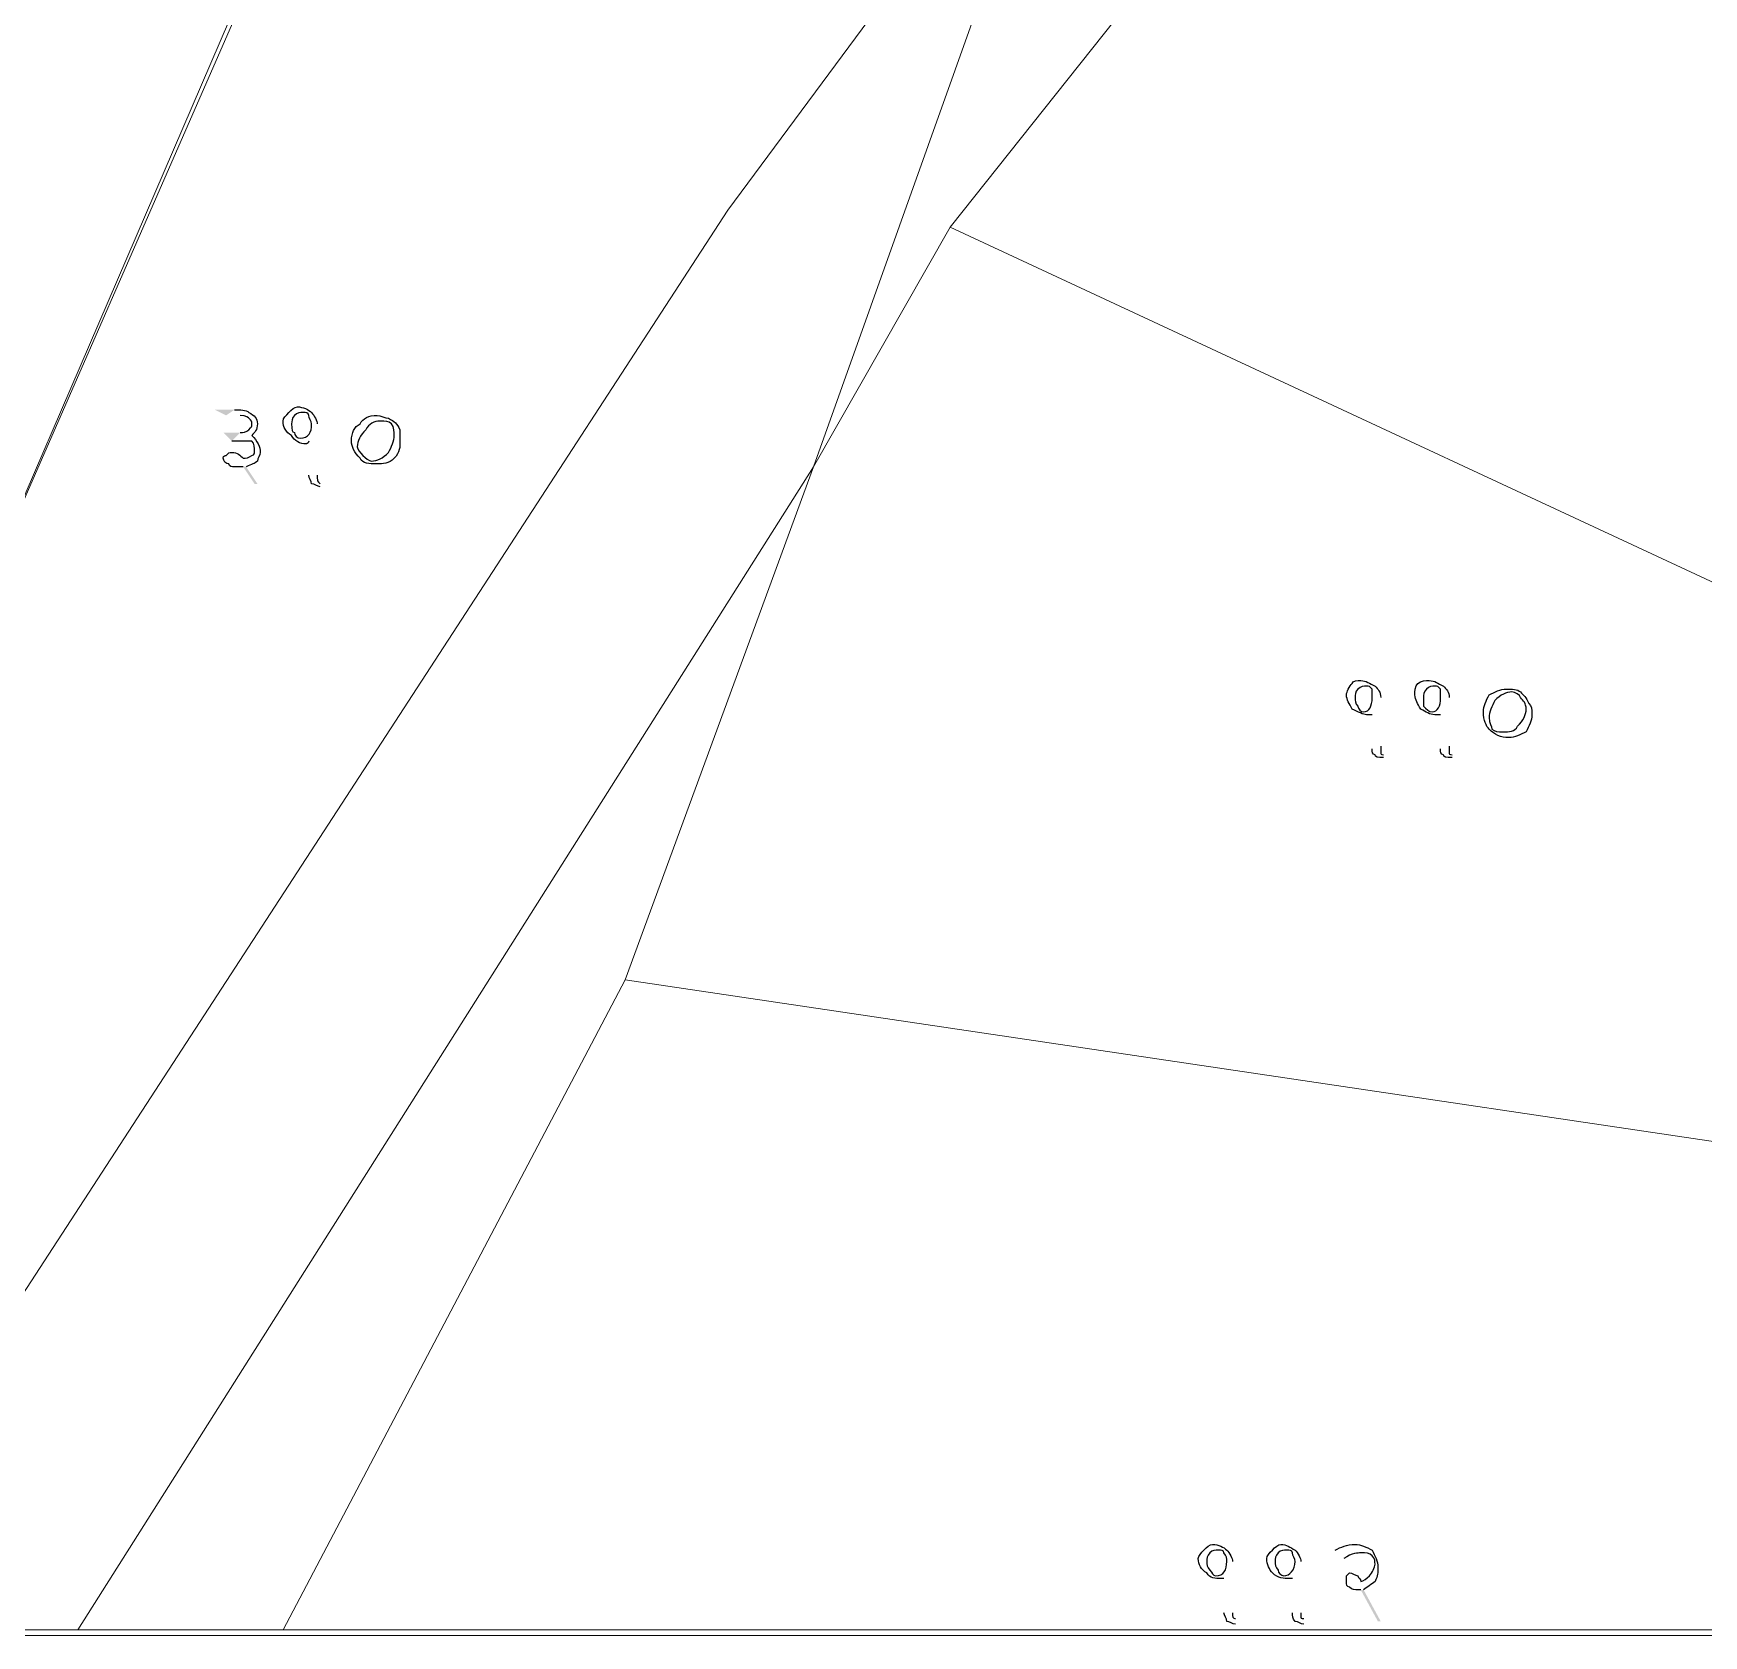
# Model space of a CAD drawing. Header units: inches. Extents: x -9985691 to 3643, y -3270716 to 4788.
# Drawn here: x -4983112.4 to -4982624.2, y -3261197.1 to -3260728.8 of the extents above; entities that cross this region are included whole.
import ezdxf

# ---------------------------------------------------------------- set-up
doc = ezdxf.new("R2010")
doc.units = ezdxf.units.IN
doc.header["$LTSCALE"] = 2
doc.header["$MEASUREMENT"] = 0
doc.layers.add('PDF_Geometry', color=7, linetype='CONTINUOUS')
doc.layers.add('PDF_Solid Fills', color=7, linetype='CONTINUOUS')

msp = doc.modelspace()

# ---------------------------------------------------------------- hatches: boundary and pattern name
at = {"layer": 'PDF_Solid Fills', "transparency": 33554559}
h = msp.add_hatch(color=256, dxfattribs=at)
h.paths.add_polyline_path([(-4983056.1, -3260840.48), (-4983059.43, -3260838.82), (-4983053.6, -3260838.82)], flags=0)
h.paths.add_polyline_path([(-4983050.26, -3260855.48), (-4983046.93, -3260860.48), (-4983047.76, -3260860.48), (-4983051.1, -3260855.48)], flags=0)
h.paths.add_polyline_path([(-4983054.43, -3260847.98), (-4983056.93, -3260845.48), (-4983051.93, -3260845.48)], flags=0)
h.paths.add_polyline_path([(-4983029.43, -3260842.98), (-4983029.43, -3260857.98)], flags=0)
h.paths.add_polyline_path([(-4983028.6, -3260860.48), (-4983028.6, -3260861.32)], flags=0)
h = msp.add_hatch(color=256, dxfattribs=at)
h.paths.add_polyline_path([(-4983056.1, -3260840.48), (-4983059.43, -3260838.82), (-4983053.6, -3260838.82)], flags=0)
h.paths.add_polyline_path([(-4983050.26, -3260855.48), (-4983046.93, -3260860.48), (-4983047.76, -3260860.48), (-4983051.1, -3260855.48)], flags=0)
h.paths.add_polyline_path([(-4983054.43, -3260847.98), (-4983056.93, -3260845.48), (-4983051.93, -3260845.48)], flags=0)
h.paths.add_polyline_path([(-4983029.43, -3260842.98), (-4983029.43, -3260857.98)], flags=0)
h.paths.add_polyline_path([(-4983028.6, -3260860.48), (-4983028.6, -3260861.32)], flags=0)
h = msp.add_hatch(color=256, dxfattribs=at)
h.paths.add_polyline_path([(-4982761.93, -3261175.48), (-4982761.93, -3261190.48)], flags=0)
h.paths.add_polyline_path([(-4982761.1, -3261192.15), (-4982761.1, -3261193.81)], flags=0)
h.paths.add_polyline_path([(-4982741.93, -3261175.48), (-4982741.93, -3261190.48)], flags=0)
h.paths.add_polyline_path([(-4982741.1, -3261192.15), (-4982741.1, -3261193.81)], flags=0)
h.paths.add_polyline_path([(-4982729.43, -3261174.65), (-4982731.93, -3261172.15)], flags=0)
h.paths.add_polyline_path([(-4982723.6, -3261183.81), (-4982718.6, -3261192.98), (-4982719.43, -3261192.98), (-4982724.43, -3261183.81)], flags=0)
h = msp.add_hatch(color=256, dxfattribs=at)
h.paths.add_polyline_path([(-4982761.93, -3261175.48), (-4982761.93, -3261190.48)], flags=0)
h.paths.add_polyline_path([(-4982761.1, -3261192.15), (-4982761.1, -3261193.81)], flags=0)
h.paths.add_polyline_path([(-4982741.93, -3261175.48), (-4982741.93, -3261190.48)], flags=0)
h.paths.add_polyline_path([(-4982741.1, -3261192.15), (-4982741.1, -3261193.81)], flags=0)
h.paths.add_polyline_path([(-4982729.43, -3261174.65), (-4982731.93, -3261172.15)], flags=0)
h.paths.add_polyline_path([(-4982723.6, -3261183.81), (-4982718.6, -3261192.98), (-4982719.43, -3261192.98), (-4982724.43, -3261183.81)], flags=0)

# ---------------------------------------------------------------- linework, layer by layer
at = {"layer": 'PDF_Geometry', "lineweight": 13}
msp.add_lwpolyline([(-4983670.26, -3257525.48), (-4979932.76, -3257525.48), (-4979932.76, -3261197.15), (-4983670.26, -3261197.15)], close=True, dxfattribs=at)
at = {"layer": 'PDF_Geometry', "lineweight": 9}
for points in [[(-4982779.43, -3260565.48), (-4982809.43, -3260645.48), (-4982909.43, -3260780.48), (-4983179.43, -3261195.48), (-4983284.43, -3261195.48), (-4983139.43, -3260920.48), (-4982894.43, -3260360.48), (-4982889.43, -3260355.48), (-4982829.43, -3260215.48), (-4982819.43, -3260210.48), (-4982629.43, -3260170.48), (-4982739.43, -3260455.48)], [(-4982779.43, -3260565.48), (-4982809.43, -3260645.48), (-4982909.43, -3260780.48), (-4983179.43, -3261195.48), (-4983284.43, -3261195.48), (-4983139.43, -3260920.48), (-4982894.43, -3260360.48), (-4982889.43, -3260355.48), (-4982829.43, -3260215.48), (-4982819.43, -3260210.48), (-4982629.43, -3260170.48), (-4982739.43, -3260455.48)], [(-4982779.43, -3260565.48), (-4982809.43, -3260645.48), (-4982909.43, -3260780.48), (-4983179.43, -3261195.48), (-4983284.43, -3261195.48), (-4983139.43, -3260920.48), (-4982894.43, -3260360.48), (-4982889.43, -3260355.48), (-4982829.43, -3260215.48), (-4982819.43, -3260210.48), (-4982629.43, -3260170.48), (-4982739.43, -3260455.48)], [(-4982779.43, -3260565.48), (-4982809.43, -3260645.48), (-4982909.43, -3260780.48), (-4983179.43, -3261195.48), (-4983284.43, -3261195.48), (-4983139.43, -3260920.48), (-4982894.43, -3260360.48), (-4982889.43, -3260355.48), (-4982829.43, -3260215.48), (-4982819.43, -3260210.48), (-4982629.43, -3260170.48), (-4982739.43, -3260455.48)], [(-4983014.43, -3260630.48), (-4983139.43, -3260920.48), (-4983554.43, -3260760.48), (-4983669.43, -3260720.48), (-4983669.43, -3260460.48), (-4983649.43, -3260440.48)], [(-4983014.43, -3260630.48), (-4983139.43, -3260920.48), (-4983554.43, -3260760.48), (-4983669.43, -3260720.48), (-4983669.43, -3260460.48), (-4983649.43, -3260440.48)], [(-4983014.43, -3260630.48), (-4983139.43, -3260920.48), (-4983554.43, -3260760.48), (-4983669.43, -3260720.48), (-4983669.43, -3260460.48), (-4983649.43, -3260440.48)], [(-4983014.43, -3260630.48), (-4983139.43, -3260920.48), (-4983554.43, -3260760.48), (-4983669.43, -3260720.48), (-4983669.43, -3260460.48), (-4983649.43, -3260440.48)], [(-4982689.43, -3260590.48), (-4982844.43, -3260785.48), (-4982884.43, -3260855.48), (-4982809.43, -3260645.48), (-4982759.43, -3260570.48)], [(-4982689.43, -3260590.48), (-4982844.43, -3260785.48), (-4982884.43, -3260855.48), (-4982809.43, -3260645.48), (-4982759.43, -3260570.48)], [(-4982689.43, -3260590.48), (-4982844.43, -3260785.48), (-4982884.43, -3260855.48), (-4982809.43, -3260645.48), (-4982759.43, -3260570.48)], [(-4982689.43, -3260590.48), (-4982844.43, -3260785.48), (-4982884.43, -3260855.48), (-4982809.43, -3260645.48), (-4982759.43, -3260570.48)], [(-4982339.43, -3260690.48), (-4982349.43, -3260745.48), (-4982354.43, -3260760.48), (-4982404.43, -3260955.48), (-4982419.43, -3260940.48), (-4982554.43, -3260920.48), (-4982844.43, -3260785.48), (-4982689.43, -3260590.48)], [(-4982339.43, -3260690.48), (-4982349.43, -3260745.48), (-4982354.43, -3260760.48), (-4982404.43, -3260955.48), (-4982419.43, -3260940.48), (-4982554.43, -3260920.48), (-4982844.43, -3260785.48), (-4982689.43, -3260590.48)], [(-4982339.43, -3260690.48), (-4982349.43, -3260745.48), (-4982354.43, -3260760.48), (-4982404.43, -3260955.48), (-4982419.43, -3260940.48), (-4982554.43, -3260920.48), (-4982844.43, -3260785.48), (-4982689.43, -3260590.48)], [(-4982339.43, -3260690.48), (-4982349.43, -3260745.48), (-4982354.43, -3260760.48), (-4982404.43, -3260955.48), (-4982419.43, -3260940.48), (-4982554.43, -3260920.48), (-4982844.43, -3260785.48), (-4982689.43, -3260590.48)], [(-4982884.43, -3260855.48), (-4983099.43, -3261195.48), (-4983179.43, -3261195.48), (-4982909.43, -3260780.48), (-4982809.43, -3260645.48)], [(-4982884.43, -3260855.48), (-4983099.43, -3261195.48), (-4983179.43, -3261195.48), (-4982909.43, -3260780.48), (-4982809.43, -3260645.48)], [(-4982884.43, -3260855.48), (-4983099.43, -3261195.48), (-4983179.43, -3261195.48), (-4982909.43, -3260780.48), (-4982809.43, -3260645.48)], [(-4982884.43, -3260855.48), (-4983099.43, -3261195.48), (-4983179.43, -3261195.48), (-4982909.43, -3260780.48), (-4982809.43, -3260645.48)], [(-4982404.43, -3260955.48), (-4982434.43, -3261080.48), (-4982939.43, -3261005.48), (-4982884.43, -3260855.48), (-4982844.43, -3260785.48), (-4982554.43, -3260920.48), (-4982419.43, -3260940.48)], [(-4982404.43, -3260955.48), (-4982434.43, -3261080.48), (-4982939.43, -3261005.48), (-4982884.43, -3260855.48), (-4982844.43, -3260785.48), (-4982554.43, -3260920.48), (-4982419.43, -3260940.48)], [(-4982404.43, -3260955.48), (-4982434.43, -3261080.48), (-4982939.43, -3261005.48), (-4982884.43, -3260855.48), (-4982844.43, -3260785.48), (-4982554.43, -3260920.48), (-4982419.43, -3260940.48)], [(-4982404.43, -3260955.48), (-4982434.43, -3261080.48), (-4982939.43, -3261005.48), (-4982884.43, -3260855.48), (-4982844.43, -3260785.48), (-4982554.43, -3260920.48), (-4982419.43, -3260940.48)], [(-4982939.43, -3261005.48), (-4983039.43, -3261195.48), (-4983099.43, -3261195.48), (-4982884.43, -3260855.48)], [(-4982939.43, -3261005.48), (-4983039.43, -3261195.48), (-4983099.43, -3261195.48), (-4982884.43, -3260855.48)], [(-4982939.43, -3261005.48), (-4983039.43, -3261195.48), (-4983099.43, -3261195.48), (-4982884.43, -3260855.48)], [(-4982939.43, -3261005.48), (-4983039.43, -3261195.48), (-4983099.43, -3261195.48), (-4982884.43, -3260855.48)], [(-4982434.43, -3261080.48), (-4982454.43, -3261195.48), (-4983039.43, -3261195.48), (-4982939.43, -3261005.48)], [(-4982434.43, -3261080.48), (-4982454.43, -3261195.48), (-4983039.43, -3261195.48), (-4982939.43, -3261005.48)], [(-4982434.43, -3261080.48), (-4982454.43, -3261195.48), (-4983039.43, -3261195.48), (-4982939.43, -3261005.48)], [(-4982434.43, -3261080.48), (-4982454.43, -3261195.48), (-4983039.43, -3261195.48), (-4982939.43, -3261005.48)]]:
    msp.add_lwpolyline(points, close=True, dxfattribs=at)
at = {"layer": 'PDF_Geometry', "lineweight": 25}
for points in [[(-4983053.6, -3260838.82), (-4983051.93, -3260838.82), (-4983050.26, -3260838.82), (-4983049.43, -3260839.65)], [(-4983053.6, -3260838.82), (-4983051.93, -3260838.82), (-4983050.26, -3260838.82), (-4983049.43, -3260839.65)], [(-4983049.43, -3260841.32), (-4983049.43, -3260841.32), (-4983050.26, -3260840.48), (-4983051.93, -3260840.48)], [(-4983049.43, -3260841.32), (-4983049.43, -3260841.32), (-4983050.26, -3260840.48), (-4983051.93, -3260840.48)], [(-4983049.43, -3260839.65), (-4983047.76, -3260840.48), (-4983046.93, -3260841.32), (-4983046.93, -3260842.98)], [(-4983049.43, -3260839.65), (-4983047.76, -3260840.48), (-4983046.93, -3260841.32), (-4983046.93, -3260842.98)], [(-4983048.6, -3260842.98), (-4983048.6, -3260842.15), (-4983048.6, -3260842.15), (-4983049.43, -3260841.32)], [(-4983048.6, -3260842.98), (-4983048.6, -3260842.15), (-4983048.6, -3260842.15), (-4983049.43, -3260841.32)], [(-4983039.43, -3260842.15), (-4983039.43, -3260841.32), (-4983038.6, -3260840.48), (-4983037.76, -3260839.65)], [(-4983039.43, -3260842.15), (-4983039.43, -3260841.32), (-4983038.6, -3260840.48), (-4983037.76, -3260839.65)], [(-4983036.93, -3260846.32), (-4983038.6, -3260845.48), (-4983039.43, -3260843.82), (-4983039.43, -3260842.15)], [(-4983036.93, -3260846.32), (-4983038.6, -3260845.48), (-4983039.43, -3260843.82), (-4983039.43, -3260842.15)], [(-4983037.76, -3260839.65), (-4983036.93, -3260838.82), (-4983036.1, -3260837.98), (-4983035.26, -3260837.98)], [(-4983037.76, -3260839.65), (-4983036.93, -3260838.82), (-4983036.1, -3260837.98), (-4983035.26, -3260837.98)], [(-4983036.1, -3260840.48), (-4983036.93, -3260841.32), (-4983036.93, -3260842.15), (-4983036.93, -3260842.98)], [(-4983036.1, -3260840.48), (-4983036.93, -3260841.32), (-4983036.93, -3260842.15), (-4983036.93, -3260842.98)], [(-4983033.6, -3260839.65), (-4983034.43, -3260839.65), (-4983035.26, -3260839.65), (-4983036.1, -3260840.48)], [(-4983033.6, -3260839.65), (-4983034.43, -3260839.65), (-4983035.26, -3260839.65), (-4983036.1, -3260840.48)], [(-4983035.26, -3260837.98), (-4983033.6, -3260837.98), (-4983031.93, -3260838.82), (-4983031.1, -3260839.65)], [(-4983035.26, -3260837.98), (-4983033.6, -3260837.98), (-4983031.93, -3260838.82), (-4983031.1, -3260839.65)], [(-4983031.93, -3260840.48), (-4983031.93, -3260839.65), (-4983032.76, -3260839.65), (-4983033.6, -3260839.65)], [(-4983031.93, -3260840.48), (-4983031.93, -3260839.65), (-4983032.76, -3260839.65), (-4983033.6, -3260839.65)], [(-4983031.1, -3260842.98), (-4983031.1, -3260842.15), (-4983031.93, -3260841.32), (-4983031.93, -3260840.48)], [(-4983031.1, -3260842.98), (-4983031.1, -3260842.15), (-4983031.93, -3260841.32), (-4983031.93, -3260840.48)], [(-4983031.1, -3260839.65), (-4983030.26, -3260840.48), (-4983029.43, -3260842.15), (-4983029.43, -3260842.98)], [(-4983031.1, -3260839.65), (-4983030.26, -3260840.48), (-4983029.43, -3260842.15), (-4983029.43, -3260842.98)], [(-4983016.93, -3260842.98), (-4983016.1, -3260841.32), (-4983014.43, -3260840.48), (-4983011.93, -3260840.48)], [(-4983016.93, -3260842.98), (-4983016.1, -3260841.32), (-4983014.43, -3260840.48), (-4983011.93, -3260840.48)], [(-4983011.1, -3260842.15), (-4983012.76, -3260842.15), (-4983014.43, -3260842.98), (-4983015.26, -3260844.65)], [(-4983011.1, -3260842.15), (-4983012.76, -3260842.15), (-4983014.43, -3260842.98), (-4983015.26, -3260844.65)], [(-4983011.93, -3260840.48), (-4983011.1, -3260840.48), (-4983009.43, -3260841.32), (-4983008.6, -3260841.32)], [(-4983011.93, -3260840.48), (-4983011.1, -3260840.48), (-4983009.43, -3260841.32), (-4983008.6, -3260841.32)], [(-4983007.76, -3260842.98), (-4983008.6, -3260842.15), (-4983009.43, -3260842.15), (-4983011.1, -3260842.15)], [(-4983007.76, -3260842.98), (-4983008.6, -3260842.15), (-4983009.43, -3260842.15), (-4983011.1, -3260842.15)], [(-4983008.6, -3260841.32), (-4983006.93, -3260842.15), (-4983006.1, -3260842.98), (-4983005.26, -3260844.65)], [(-4983008.6, -3260841.32), (-4983006.93, -3260842.15), (-4983006.1, -3260842.98), (-4983005.26, -3260844.65)], [(-4983051.93, -3260845.48), (-4983051.1, -3260845.48), (-4983050.26, -3260845.48), (-4983049.43, -3260844.65)], [(-4983051.93, -3260845.48), (-4983051.1, -3260845.48), (-4983050.26, -3260845.48), (-4983049.43, -3260844.65)], [(-4983049.43, -3260844.65), (-4983048.6, -3260843.82), (-4983048.6, -3260843.82), (-4983048.6, -3260842.98)], [(-4983049.43, -3260844.65), (-4983048.6, -3260843.82), (-4983048.6, -3260843.82), (-4983048.6, -3260842.98)], [(-4983046.93, -3260842.98), (-4983046.93, -3260844.65), (-4983047.76, -3260845.48), (-4983048.6, -3260846.32)], [(-4983046.93, -3260842.98), (-4983046.93, -3260844.65), (-4983047.76, -3260845.48), (-4983048.6, -3260846.32)], [(-4983048.6, -3260846.32), (-4983046.93, -3260847.98), (-4983046.1, -3260849.65), (-4983046.1, -3260851.32)], [(-4983048.6, -3260846.32), (-4983046.93, -3260847.98), (-4983046.1, -3260849.65), (-4983046.1, -3260851.32)], [(-4983036.93, -3260842.98), (-4983036.93, -3260844.65), (-4983036.93, -3260845.48), (-4983036.1, -3260845.48)], [(-4983036.93, -3260842.98), (-4983036.93, -3260844.65), (-4983036.93, -3260845.48), (-4983036.1, -3260845.48)], [(-4983032.76, -3260848.82), (-4983034.43, -3260848.82), (-4983036.1, -3260847.98), (-4983036.93, -3260846.32)], [(-4983032.76, -3260848.82), (-4983034.43, -3260848.82), (-4983036.1, -3260847.98), (-4983036.93, -3260846.32)], [(-4983036.1, -3260845.48), (-4983036.1, -3260846.32), (-4983035.26, -3260847.15), (-4983034.43, -3260847.15)], [(-4983036.1, -3260845.48), (-4983036.1, -3260846.32), (-4983035.26, -3260847.15), (-4983034.43, -3260847.15)], [(-4983034.43, -3260847.15), (-4983031.93, -3260847.15), (-4983031.1, -3260845.48), (-4983031.1, -3260842.98)], [(-4983034.43, -3260847.15), (-4983031.93, -3260847.15), (-4983031.1, -3260845.48), (-4983031.1, -3260842.98)], [(-4983019.43, -3260847.98), (-4983019.43, -3260845.48), (-4983018.6, -3260843.82), (-4983016.93, -3260842.98)], [(-4983019.43, -3260847.98), (-4983019.43, -3260845.48), (-4983018.6, -3260843.82), (-4983016.93, -3260842.98)], [(-4983015.26, -3260844.65), (-4983016.93, -3260846.32), (-4983017.76, -3260847.98), (-4983017.76, -3260849.65)], [(-4983015.26, -3260844.65), (-4983016.93, -3260846.32), (-4983017.76, -3260847.98), (-4983017.76, -3260849.65)], [(-4983008.6, -3260851.32), (-4983007.76, -3260849.65), (-4983006.93, -3260847.98), (-4983006.93, -3260846.32)], [(-4983008.6, -3260851.32), (-4983007.76, -3260849.65), (-4983006.93, -3260847.98), (-4983006.93, -3260846.32)], [(-4983006.93, -3260846.32), (-4983006.93, -3260845.48), (-4983006.93, -3260843.82), (-4983007.76, -3260842.98)], [(-4983006.93, -3260846.32), (-4983006.93, -3260845.48), (-4983006.93, -3260843.82), (-4983007.76, -3260842.98)], [(-4983005.26, -3260844.65), (-4983005.26, -3260845.48), (-4983005.26, -3260846.32), (-4983005.26, -3260847.98)], [(-4983005.26, -3260844.65), (-4983005.26, -3260845.48), (-4983005.26, -3260846.32), (-4983005.26, -3260847.98)], [(-4983056.93, -3260852.98), (-4983056.93, -3260852.15), (-4983056.1, -3260852.15), (-4983056.1, -3260852.15)], [(-4983056.93, -3260852.98), (-4983056.93, -3260852.15), (-4983056.1, -3260852.15), (-4983056.1, -3260852.15)], [(-4983056.1, -3260852.15), (-4983055.26, -3260851.32), (-4983055.26, -3260851.32), (-4983054.43, -3260851.32)], [(-4983056.1, -3260852.15), (-4983055.26, -3260851.32), (-4983055.26, -3260851.32), (-4983054.43, -3260851.32)], [(-4983052.76, -3260847.98), (-4983053.6, -3260847.98), (-4983054.43, -3260847.98), (-4983054.43, -3260847.98)], [(-4983052.76, -3260847.98), (-4983053.6, -3260847.98), (-4983054.43, -3260847.98), (-4983054.43, -3260847.98)], [(-4983054.43, -3260851.32), (-4983052.76, -3260851.32), (-4983051.93, -3260852.15), (-4983051.1, -3260852.98)], [(-4983054.43, -3260851.32), (-4983052.76, -3260851.32), (-4983051.93, -3260852.15), (-4983051.1, -3260852.98)], [(-4983051.93, -3260847.98), (-4983051.93, -3260847.98), (-4983052.76, -3260847.98), (-4983052.76, -3260847.98)], [(-4983051.93, -3260847.98), (-4983051.93, -3260847.98), (-4983052.76, -3260847.98), (-4983052.76, -3260847.98)], [(-4983048.6, -3260847.98), (-4983049.43, -3260847.98), (-4983050.26, -3260847.98), (-4983051.93, -3260847.98)], [(-4983048.6, -3260847.98), (-4983049.43, -3260847.98), (-4983050.26, -3260847.98), (-4983051.93, -3260847.98)], [(-4983051.1, -3260852.98), (-4983050.26, -3260852.98), (-4983049.43, -3260852.98), (-4983048.6, -3260852.15)], [(-4983051.1, -3260852.98), (-4983050.26, -3260852.98), (-4983049.43, -3260852.98), (-4983048.6, -3260852.15)], [(-4983047.76, -3260851.32), (-4983047.76, -3260849.65), (-4983047.76, -3260848.82), (-4983048.6, -3260847.98)], [(-4983047.76, -3260851.32), (-4983047.76, -3260849.65), (-4983047.76, -3260848.82), (-4983048.6, -3260847.98)], [(-4983048.6, -3260852.15), (-4983047.76, -3260852.15), (-4983047.76, -3260851.32), (-4983047.76, -3260851.32)], [(-4983048.6, -3260852.15), (-4983047.76, -3260852.15), (-4983047.76, -3260851.32), (-4983047.76, -3260851.32)], [(-4983046.1, -3260851.32), (-4983046.1, -3260852.15), (-4983046.93, -3260852.98), (-4983046.93, -3260853.82)], [(-4983046.1, -3260851.32), (-4983046.1, -3260852.15), (-4983046.93, -3260852.98), (-4983046.93, -3260853.82)], [(-4983031.93, -3260847.98), (-4983031.93, -3260848.82), (-4983032.76, -3260848.82), (-4983032.76, -3260848.82)], [(-4983031.93, -3260847.98), (-4983031.93, -3260848.82), (-4983032.76, -3260848.82), (-4983032.76, -3260848.82)], [(-4983016.93, -3260852.98), (-4983018.6, -3260851.32), (-4983019.43, -3260849.65), (-4983019.43, -3260847.98)], [(-4983016.93, -3260852.98), (-4983018.6, -3260851.32), (-4983019.43, -3260849.65), (-4983019.43, -3260847.98)], [(-4983017.76, -3260849.65), (-4983017.76, -3260850.48), (-4983016.93, -3260851.32), (-4983016.1, -3260852.15)], [(-4983017.76, -3260849.65), (-4983017.76, -3260850.48), (-4983016.93, -3260851.32), (-4983016.1, -3260852.15)], [(-4983016.1, -3260852.15), (-4983015.26, -3260852.98), (-4983014.43, -3260853.82), (-4983013.6, -3260853.82)], [(-4983016.1, -3260852.15), (-4983015.26, -3260852.98), (-4983014.43, -3260853.82), (-4983013.6, -3260853.82)], [(-4983013.6, -3260853.82), (-4983011.93, -3260853.82), (-4983010.26, -3260852.98), (-4983008.6, -3260851.32)], [(-4983013.6, -3260853.82), (-4983011.93, -3260853.82), (-4983010.26, -3260852.98), (-4983008.6, -3260851.32)], [(-4983005.26, -3260847.98), (-4983005.26, -3260849.65), (-4983005.26, -3260851.32), (-4983006.93, -3260852.98)], [(-4983005.26, -3260847.98), (-4983005.26, -3260849.65), (-4983005.26, -3260851.32), (-4983006.93, -3260852.98)], [(-4983055.26, -3260854.65), (-4983056.1, -3260854.65), (-4983056.93, -3260853.82), (-4983056.93, -3260852.98)], [(-4983055.26, -3260854.65), (-4983056.1, -3260854.65), (-4983056.93, -3260853.82), (-4983056.93, -3260852.98)], [(-4983053.6, -3260855.48), (-4983054.43, -3260855.48), (-4983055.26, -3260855.48), (-4983055.26, -3260854.65)], [(-4983053.6, -3260855.48), (-4983054.43, -3260855.48), (-4983055.26, -3260855.48), (-4983055.26, -3260854.65)], [(-4983051.1, -3260855.48), (-4983051.93, -3260855.48), (-4983052.76, -3260855.48), (-4983053.6, -3260855.48)], [(-4983051.1, -3260855.48), (-4983051.93, -3260855.48), (-4983052.76, -3260855.48), (-4983053.6, -3260855.48)], [(-4983046.93, -3260853.82), (-4983047.76, -3260854.65), (-4983048.6, -3260854.65), (-4983050.26, -3260855.48)], [(-4983046.93, -3260853.82), (-4983047.76, -3260854.65), (-4983048.6, -3260854.65), (-4983050.26, -3260855.48)], [(-4983011.93, -3260854.65), (-4983014.43, -3260854.65), (-4983016.1, -3260854.65), (-4983016.93, -3260852.98)], [(-4983011.93, -3260854.65), (-4983014.43, -3260854.65), (-4983016.1, -3260854.65), (-4983016.93, -3260852.98)], [(-4983006.93, -3260852.98), (-4983008.6, -3260854.65), (-4983010.26, -3260854.65), (-4983011.93, -3260854.65)], [(-4983006.93, -3260852.98), (-4983008.6, -3260854.65), (-4983010.26, -3260854.65), (-4983011.93, -3260854.65)], [(-4983031.1, -3260860.48), (-4983031.1, -3260859.65), (-4983031.93, -3260858.82), (-4983031.93, -3260857.98)], [(-4983031.1, -3260860.48), (-4983031.1, -3260859.65), (-4983031.93, -3260858.82), (-4983031.93, -3260857.98)], [(-4983028.6, -3260861.32), (-4983029.43, -3260861.32), (-4983030.26, -3260860.48), (-4983031.1, -3260860.48)], [(-4983028.6, -3260861.32), (-4983029.43, -3260861.32), (-4983030.26, -3260860.48), (-4983031.1, -3260860.48)], [(-4983029.43, -3260857.98), (-4983029.43, -3260858.82), (-4983029.43, -3260858.82), (-4983029.43, -3260858.82)], [(-4983029.43, -3260857.98), (-4983029.43, -3260858.82), (-4983029.43, -3260858.82), (-4983029.43, -3260858.82)], [(-4983029.43, -3260858.82), (-4983029.43, -3260859.65), (-4983029.43, -3260859.65), (-4983028.6, -3260860.48)], [(-4983029.43, -3260858.82), (-4983029.43, -3260859.65), (-4983029.43, -3260859.65), (-4983028.6, -3260860.48)], [(-4982728.6, -3260922.15), (-4982728.6, -3260921.32), (-4982727.77, -3260919.65), (-4982726.93, -3260918.82)], [(-4982728.6, -3260922.15), (-4982728.6, -3260921.32), (-4982727.77, -3260919.65), (-4982726.93, -3260918.82)], [(-4982726.93, -3260918.82), (-4982726.93, -3260917.98), (-4982725.27, -3260917.98), (-4982724.43, -3260917.98)], [(-4982726.93, -3260918.82), (-4982726.93, -3260917.98), (-4982725.27, -3260917.98), (-4982724.43, -3260917.98)], [(-4982725.27, -3260920.48), (-4982726.1, -3260921.32), (-4982726.1, -3260922.15), (-4982726.1, -3260922.98)], [(-4982725.27, -3260920.48), (-4982726.1, -3260921.32), (-4982726.1, -3260922.15), (-4982726.1, -3260922.98)], [(-4982722.77, -3260919.65), (-4982723.6, -3260919.65), (-4982724.43, -3260919.65), (-4982725.27, -3260920.48)], [(-4982722.77, -3260919.65), (-4982723.6, -3260919.65), (-4982724.43, -3260919.65), (-4982725.27, -3260920.48)], [(-4982724.43, -3260917.98), (-4982722.77, -3260917.98), (-4982721.93, -3260918.82), (-4982720.27, -3260919.65)], [(-4982724.43, -3260917.98), (-4982722.77, -3260917.98), (-4982721.93, -3260918.82), (-4982720.27, -3260919.65)], [(-4982721.1, -3260920.48), (-4982721.93, -3260919.65), (-4982721.93, -3260919.65), (-4982722.77, -3260919.65)], [(-4982721.1, -3260920.48), (-4982721.93, -3260919.65), (-4982721.93, -3260919.65), (-4982722.77, -3260919.65)], [(-4982721.1, -3260922.98), (-4982721.1, -3260922.15), (-4982721.1, -3260921.32), (-4982721.1, -3260920.48)], [(-4982721.1, -3260922.98), (-4982721.1, -3260922.15), (-4982721.1, -3260921.32), (-4982721.1, -3260920.48)], [(-4982720.27, -3260919.65), (-4982719.43, -3260920.48), (-4982718.6, -3260921.32), (-4982718.6, -3260922.98)], [(-4982720.27, -3260919.65), (-4982719.43, -3260920.48), (-4982718.6, -3260921.32), (-4982718.6, -3260922.98)], [(-4982708.6, -3260922.15), (-4982708.6, -3260921.32), (-4982708.6, -3260919.65), (-4982707.77, -3260918.82)], [(-4982708.6, -3260922.15), (-4982708.6, -3260921.32), (-4982708.6, -3260919.65), (-4982707.77, -3260918.82)], [(-4982707.77, -3260918.82), (-4982706.93, -3260917.98), (-4982705.27, -3260917.98), (-4982704.43, -3260917.98)], [(-4982707.77, -3260918.82), (-4982706.93, -3260917.98), (-4982705.27, -3260917.98), (-4982704.43, -3260917.98)], [(-4982705.27, -3260920.48), (-4982706.1, -3260921.32), (-4982706.1, -3260922.15), (-4982706.1, -3260922.98)], [(-4982705.27, -3260920.48), (-4982706.1, -3260921.32), (-4982706.1, -3260922.15), (-4982706.1, -3260922.98)], [(-4982702.77, -3260919.65), (-4982703.6, -3260919.65), (-4982704.43, -3260919.65), (-4982705.27, -3260920.48)], [(-4982702.77, -3260919.65), (-4982703.6, -3260919.65), (-4982704.43, -3260919.65), (-4982705.27, -3260920.48)], [(-4982704.43, -3260917.98), (-4982702.77, -3260917.98), (-4982701.93, -3260918.82), (-4982700.27, -3260919.65)], [(-4982704.43, -3260917.98), (-4982702.77, -3260917.98), (-4982701.93, -3260918.82), (-4982700.27, -3260919.65)], [(-4982701.1, -3260920.48), (-4982701.93, -3260919.65), (-4982701.93, -3260919.65), (-4982702.77, -3260919.65)], [(-4982701.1, -3260920.48), (-4982701.93, -3260919.65), (-4982701.93, -3260919.65), (-4982702.77, -3260919.65)], [(-4982701.1, -3260922.98), (-4982701.1, -3260922.15), (-4982701.1, -3260921.32), (-4982701.1, -3260920.48)], [(-4982701.1, -3260922.98), (-4982701.1, -3260922.15), (-4982701.1, -3260921.32), (-4982701.1, -3260920.48)], [(-4982700.27, -3260919.65), (-4982699.43, -3260920.48), (-4982698.6, -3260921.32), (-4982698.6, -3260922.98)], [(-4982700.27, -3260919.65), (-4982699.43, -3260920.48), (-4982698.6, -3260921.32), (-4982698.6, -3260922.98)], [(-4982686.93, -3260922.15), (-4982685.27, -3260921.32), (-4982683.6, -3260920.48), (-4982681.93, -3260920.48)], [(-4982686.93, -3260922.15), (-4982685.27, -3260921.32), (-4982683.6, -3260920.48), (-4982681.93, -3260920.48)], [(-4982681.93, -3260920.48), (-4982680.27, -3260920.48), (-4982678.6, -3260920.48), (-4982677.77, -3260921.32)], [(-4982681.93, -3260920.48), (-4982680.27, -3260920.48), (-4982678.6, -3260920.48), (-4982677.77, -3260921.32)], [(-4982726.93, -3260926.32), (-4982727.77, -3260924.65), (-4982728.6, -3260923.82), (-4982728.6, -3260922.15)], [(-4982726.93, -3260926.32), (-4982727.77, -3260924.65), (-4982728.6, -3260923.82), (-4982728.6, -3260922.15)], [(-4982726.1, -3260922.98), (-4982726.1, -3260923.82), (-4982726.1, -3260924.65), (-4982725.27, -3260925.48)], [(-4982726.1, -3260922.98), (-4982726.1, -3260923.82), (-4982726.1, -3260924.65), (-4982725.27, -3260925.48)], [(-4982723.6, -3260927.15), (-4982721.93, -3260927.15), (-4982721.1, -3260925.48), (-4982721.1, -3260922.98)], [(-4982723.6, -3260927.15), (-4982721.93, -3260927.15), (-4982721.1, -3260925.48), (-4982721.1, -3260922.98)], [(-4982706.93, -3260926.32), (-4982707.77, -3260924.65), (-4982708.6, -3260923.82), (-4982708.6, -3260922.15)], [(-4982706.93, -3260926.32), (-4982707.77, -3260924.65), (-4982708.6, -3260923.82), (-4982708.6, -3260922.15)], [(-4982706.1, -3260922.98), (-4982706.1, -3260923.82), (-4982706.1, -3260924.65), (-4982706.1, -3260925.48)], [(-4982706.1, -3260922.98), (-4982706.1, -3260923.82), (-4982706.1, -3260924.65), (-4982706.1, -3260925.48)], [(-4982703.6, -3260927.15), (-4982701.93, -3260927.15), (-4982701.1, -3260925.48), (-4982701.1, -3260922.98)], [(-4982703.6, -3260927.15), (-4982701.93, -3260927.15), (-4982701.1, -3260925.48), (-4982701.1, -3260922.98)], [(-4982688.6, -3260927.15), (-4982688.6, -3260925.48), (-4982687.77, -3260923.82), (-4982686.93, -3260922.15)], [(-4982688.6, -3260927.15), (-4982688.6, -3260925.48), (-4982687.77, -3260923.82), (-4982686.93, -3260922.15)], [(-4982685.27, -3260923.82), (-4982686.1, -3260925.48), (-4982686.93, -3260927.15), (-4982686.93, -3260928.82)], [(-4982685.27, -3260923.82), (-4982686.1, -3260925.48), (-4982686.93, -3260927.15), (-4982686.93, -3260928.82)], [(-4982680.27, -3260921.32), (-4982681.93, -3260921.32), (-4982683.6, -3260922.15), (-4982685.27, -3260923.82)], [(-4982680.27, -3260921.32), (-4982681.93, -3260921.32), (-4982683.6, -3260922.15), (-4982685.27, -3260923.82)], [(-4982677.77, -3260922.98), (-4982677.77, -3260922.15), (-4982679.43, -3260921.32), (-4982680.27, -3260921.32)], [(-4982677.77, -3260922.98), (-4982677.77, -3260922.15), (-4982679.43, -3260921.32), (-4982680.27, -3260921.32)], [(-4982677.77, -3260921.32), (-4982676.93, -3260922.15), (-4982676.1, -3260922.98), (-4982675.27, -3260924.65)], [(-4982677.77, -3260921.32), (-4982676.93, -3260922.15), (-4982676.1, -3260922.98), (-4982675.27, -3260924.65)], [(-4982676.1, -3260926.32), (-4982676.1, -3260924.65), (-4982676.93, -3260923.82), (-4982677.77, -3260922.98)], [(-4982676.1, -3260926.32), (-4982676.1, -3260924.65), (-4982676.93, -3260923.82), (-4982677.77, -3260922.98)], [(-4982675.27, -3260924.65), (-4982674.43, -3260925.48), (-4982674.43, -3260926.32), (-4982674.43, -3260927.98)], [(-4982675.27, -3260924.65), (-4982674.43, -3260925.48), (-4982674.43, -3260926.32), (-4982674.43, -3260927.98)], [(-4982722.77, -3260927.98), (-4982723.6, -3260927.98), (-4982725.27, -3260927.15), (-4982726.93, -3260926.32)], [(-4982722.77, -3260927.98), (-4982723.6, -3260927.98), (-4982725.27, -3260927.15), (-4982726.93, -3260926.32)], [(-4982725.27, -3260925.48), (-4982725.27, -3260926.32), (-4982724.43, -3260927.15), (-4982723.6, -3260927.15)], [(-4982725.27, -3260925.48), (-4982725.27, -3260926.32), (-4982724.43, -3260927.15), (-4982723.6, -3260927.15)], [(-4982721.1, -3260927.98), (-4982721.93, -3260927.98), (-4982721.93, -3260927.98), (-4982722.77, -3260927.98)], [(-4982721.1, -3260927.98), (-4982721.93, -3260927.98), (-4982721.93, -3260927.98), (-4982722.77, -3260927.98)], [(-4982702.77, -3260927.98), (-4982704.43, -3260927.98), (-4982705.27, -3260927.15), (-4982706.93, -3260926.32)], [(-4982702.77, -3260927.98), (-4982704.43, -3260927.98), (-4982705.27, -3260927.15), (-4982706.93, -3260926.32)], [(-4982706.1, -3260925.48), (-4982705.27, -3260926.32), (-4982704.43, -3260927.15), (-4982703.6, -3260927.15)], [(-4982706.1, -3260925.48), (-4982705.27, -3260926.32), (-4982704.43, -3260927.15), (-4982703.6, -3260927.15)], [(-4982701.1, -3260927.98), (-4982701.93, -3260927.98), (-4982701.93, -3260927.98), (-4982702.77, -3260927.98)], [(-4982701.1, -3260927.98), (-4982701.93, -3260927.98), (-4982701.93, -3260927.98), (-4982702.77, -3260927.98)], [(-4982686.93, -3260932.15), (-4982687.77, -3260931.32), (-4982688.6, -3260929.65), (-4982688.6, -3260927.15)], [(-4982686.93, -3260932.15), (-4982687.77, -3260931.32), (-4982688.6, -3260929.65), (-4982688.6, -3260927.15)], [(-4982686.93, -3260928.82), (-4982686.93, -3260930.48), (-4982686.1, -3260931.32), (-4982686.1, -3260932.15)], [(-4982686.93, -3260928.82), (-4982686.93, -3260930.48), (-4982686.1, -3260931.32), (-4982686.1, -3260932.15)], [(-4982678.6, -3260931.32), (-4982676.93, -3260929.65), (-4982676.1, -3260927.98), (-4982676.1, -3260926.32)], [(-4982678.6, -3260931.32), (-4982676.93, -3260929.65), (-4982676.1, -3260927.98), (-4982676.1, -3260926.32)], [(-4982674.43, -3260927.98), (-4982674.43, -3260929.65), (-4982675.27, -3260931.32), (-4982676.1, -3260932.98)], [(-4982674.43, -3260927.98), (-4982674.43, -3260929.65), (-4982675.27, -3260931.32), (-4982676.1, -3260932.98)], [(-4982681.1, -3260934.65), (-4982683.6, -3260934.65), (-4982685.27, -3260933.82), (-4982686.93, -3260932.15)], [(-4982681.1, -3260934.65), (-4982683.6, -3260934.65), (-4982685.27, -3260933.82), (-4982686.93, -3260932.15)], [(-4982686.1, -3260932.15), (-4982685.27, -3260932.98), (-4982684.43, -3260932.98), (-4982682.77, -3260932.98)], [(-4982686.1, -3260932.15), (-4982685.27, -3260932.98), (-4982684.43, -3260932.98), (-4982682.77, -3260932.98)], [(-4982682.77, -3260932.98), (-4982681.1, -3260932.98), (-4982679.43, -3260932.98), (-4982678.6, -3260931.32)], [(-4982682.77, -3260932.98), (-4982681.1, -3260932.98), (-4982679.43, -3260932.98), (-4982678.6, -3260931.32)], [(-4982676.1, -3260932.98), (-4982677.77, -3260933.82), (-4982679.43, -3260934.65), (-4982681.1, -3260934.65)], [(-4982676.1, -3260932.98), (-4982677.77, -3260933.82), (-4982679.43, -3260934.65), (-4982681.1, -3260934.65)], [(-4982720.27, -3260939.65), (-4982721.1, -3260939.65), (-4982721.1, -3260938.82), (-4982721.1, -3260937.98)], [(-4982720.27, -3260939.65), (-4982721.1, -3260939.65), (-4982721.1, -3260938.82), (-4982721.1, -3260937.98)], [(-4982717.77, -3260940.48), (-4982719.43, -3260940.48), (-4982720.27, -3260940.48), (-4982720.27, -3260939.65)], [(-4982717.77, -3260940.48), (-4982719.43, -3260940.48), (-4982720.27, -3260940.48), (-4982720.27, -3260939.65)], [(-4982718.6, -3260937.15), (-4982718.6, -3260937.98), (-4982718.6, -3260938.82), (-4982718.6, -3260938.82)], [(-4982718.6, -3260937.15), (-4982718.6, -3260937.98), (-4982718.6, -3260938.82), (-4982718.6, -3260938.82)], [(-4982718.6, -3260938.82), (-4982718.6, -3260939.65), (-4982718.6, -3260939.65), (-4982717.77, -3260939.65)], [(-4982718.6, -3260938.82), (-4982718.6, -3260939.65), (-4982718.6, -3260939.65), (-4982717.77, -3260939.65)], [(-4982700.27, -3260939.65), (-4982701.1, -3260939.65), (-4982701.1, -3260938.82), (-4982701.1, -3260937.98)], [(-4982700.27, -3260939.65), (-4982701.1, -3260939.65), (-4982701.1, -3260938.82), (-4982701.1, -3260937.98)], [(-4982697.77, -3260940.48), (-4982699.43, -3260940.48), (-4982700.27, -3260940.48), (-4982700.27, -3260939.65)], [(-4982697.77, -3260940.48), (-4982699.43, -3260940.48), (-4982700.27, -3260940.48), (-4982700.27, -3260939.65)], [(-4982698.6, -3260937.15), (-4982698.6, -3260937.98), (-4982698.6, -3260938.82), (-4982698.6, -3260938.82)], [(-4982698.6, -3260937.15), (-4982698.6, -3260937.98), (-4982698.6, -3260938.82), (-4982698.6, -3260938.82)], [(-4982698.6, -3260938.82), (-4982698.6, -3260939.65), (-4982698.6, -3260939.65), (-4982697.77, -3260939.65)], [(-4982698.6, -3260938.82), (-4982698.6, -3260939.65), (-4982698.6, -3260939.65), (-4982697.77, -3260939.65)], [(-4982771.93, -3261174.65), (-4982771.93, -3261173.81), (-4982771.1, -3261172.98), (-4982770.26, -3261172.15)], [(-4982771.93, -3261174.65), (-4982771.93, -3261173.81), (-4982771.1, -3261172.98), (-4982770.26, -3261172.15)], [(-4982770.26, -3261172.15), (-4982769.43, -3261171.31), (-4982768.6, -3261170.48), (-4982767.76, -3261170.48)], [(-4982770.26, -3261172.15), (-4982769.43, -3261171.31), (-4982768.6, -3261170.48), (-4982767.76, -3261170.48)], [(-4982768.6, -3261172.98), (-4982769.43, -3261173.81), (-4982769.43, -3261174.65), (-4982769.43, -3261175.48)], [(-4982768.6, -3261172.98), (-4982769.43, -3261173.81), (-4982769.43, -3261174.65), (-4982769.43, -3261175.48)], [(-4982766.1, -3261172.15), (-4982766.93, -3261172.15), (-4982767.76, -3261172.15), (-4982768.6, -3261172.98)], [(-4982766.1, -3261172.15), (-4982766.93, -3261172.15), (-4982767.76, -3261172.15), (-4982768.6, -3261172.98)], [(-4982767.76, -3261170.48), (-4982766.1, -3261170.48), (-4982764.43, -3261171.31), (-4982763.6, -3261172.15)], [(-4982767.76, -3261170.48), (-4982766.1, -3261170.48), (-4982764.43, -3261171.31), (-4982763.6, -3261172.15)], [(-4982764.43, -3261172.98), (-4982764.43, -3261172.15), (-4982765.26, -3261172.15), (-4982766.1, -3261172.15)], [(-4982764.43, -3261172.98), (-4982764.43, -3261172.15), (-4982765.26, -3261172.15), (-4982766.1, -3261172.15)], [(-4982763.6, -3261175.48), (-4982763.6, -3261174.65), (-4982763.6, -3261173.81), (-4982764.43, -3261172.98)], [(-4982763.6, -3261175.48), (-4982763.6, -3261174.65), (-4982763.6, -3261173.81), (-4982764.43, -3261172.98)], [(-4982763.6, -3261172.15), (-4982762.76, -3261172.98), (-4982761.93, -3261174.65), (-4982761.93, -3261175.48)], [(-4982763.6, -3261172.15), (-4982762.76, -3261172.98), (-4982761.93, -3261174.65), (-4982761.93, -3261175.48)], [(-4982751.93, -3261174.65), (-4982751.93, -3261173.81), (-4982751.1, -3261172.98), (-4982750.26, -3261172.15)], [(-4982751.93, -3261174.65), (-4982751.93, -3261173.81), (-4982751.1, -3261172.98), (-4982750.26, -3261172.15)], [(-4982750.26, -3261172.15), (-4982749.43, -3261171.31), (-4982748.6, -3261170.48), (-4982747.76, -3261170.48)], [(-4982750.26, -3261172.15), (-4982749.43, -3261171.31), (-4982748.6, -3261170.48), (-4982747.76, -3261170.48)], [(-4982748.6, -3261172.98), (-4982749.43, -3261173.81), (-4982749.43, -3261174.65), (-4982749.43, -3261175.48)], [(-4982748.6, -3261172.98), (-4982749.43, -3261173.81), (-4982749.43, -3261174.65), (-4982749.43, -3261175.48)], [(-4982746.1, -3261172.15), (-4982746.93, -3261172.15), (-4982747.76, -3261172.15), (-4982748.6, -3261172.98)], [(-4982746.1, -3261172.15), (-4982746.93, -3261172.15), (-4982747.76, -3261172.15), (-4982748.6, -3261172.98)], [(-4982747.76, -3261170.48), (-4982746.1, -3261170.48), (-4982745.26, -3261171.31), (-4982743.6, -3261172.15)], [(-4982747.76, -3261170.48), (-4982746.1, -3261170.48), (-4982745.26, -3261171.31), (-4982743.6, -3261172.15)], [(-4982744.43, -3261172.98), (-4982744.43, -3261172.15), (-4982745.26, -3261172.15), (-4982746.1, -3261172.15)], [(-4982744.43, -3261172.98), (-4982744.43, -3261172.15), (-4982745.26, -3261172.15), (-4982746.1, -3261172.15)], [(-4982743.6, -3261175.48), (-4982743.6, -3261174.65), (-4982744.43, -3261173.81), (-4982744.43, -3261172.98)], [(-4982743.6, -3261175.48), (-4982743.6, -3261174.65), (-4982744.43, -3261173.81), (-4982744.43, -3261172.98)], [(-4982743.6, -3261172.15), (-4982742.76, -3261172.98), (-4982741.93, -3261174.65), (-4982741.93, -3261175.48)], [(-4982743.6, -3261172.15), (-4982742.76, -3261172.98), (-4982741.93, -3261174.65), (-4982741.93, -3261175.48)], [(-4982731.93, -3261172.15), (-4982730.26, -3261171.31), (-4982728.6, -3261170.48), (-4982726.1, -3261170.48)], [(-4982731.93, -3261172.15), (-4982730.26, -3261171.31), (-4982728.6, -3261170.48), (-4982726.1, -3261170.48)], [(-4982724.43, -3261172.98), (-4982725.27, -3261172.98), (-4982726.93, -3261172.98), (-4982729.43, -3261174.65)], [(-4982724.43, -3261172.98), (-4982725.27, -3261172.98), (-4982726.93, -3261172.98), (-4982729.43, -3261174.65)], [(-4982726.1, -3261170.48), (-4982724.43, -3261170.48), (-4982722.77, -3261171.31), (-4982721.1, -3261172.15)], [(-4982726.1, -3261170.48), (-4982724.43, -3261170.48), (-4982722.77, -3261171.31), (-4982721.1, -3261172.15)], [(-4982721.1, -3261173.81), (-4982721.93, -3261172.98), (-4982722.77, -3261172.98), (-4982724.43, -3261172.98)], [(-4982721.1, -3261173.81), (-4982721.93, -3261172.98), (-4982722.77, -3261172.98), (-4982724.43, -3261172.98)], [(-4982721.1, -3261172.15), (-4982720.27, -3261173.81), (-4982719.43, -3261175.48), (-4982719.43, -3261177.15)], [(-4982721.1, -3261172.15), (-4982720.27, -3261173.81), (-4982719.43, -3261175.48), (-4982719.43, -3261177.15)], [(-4982720.27, -3261176.31), (-4982720.27, -3261175.48), (-4982720.27, -3261174.65), (-4982721.1, -3261173.81)], [(-4982720.27, -3261176.31), (-4982720.27, -3261175.48), (-4982720.27, -3261174.65), (-4982721.1, -3261173.81)], [(-4982769.43, -3261178.81), (-4982771.1, -3261177.98), (-4982771.93, -3261176.31), (-4982771.93, -3261174.65)], [(-4982769.43, -3261178.81), (-4982771.1, -3261177.98), (-4982771.93, -3261176.31), (-4982771.93, -3261174.65)], [(-4982769.43, -3261175.48), (-4982769.43, -3261176.31), (-4982769.43, -3261177.15), (-4982768.6, -3261177.98)], [(-4982769.43, -3261175.48), (-4982769.43, -3261176.31), (-4982769.43, -3261177.15), (-4982768.6, -3261177.98)], [(-4982765.26, -3261180.48), (-4982766.93, -3261180.48), (-4982768.6, -3261180.48), (-4982769.43, -3261178.81)], [(-4982765.26, -3261180.48), (-4982766.93, -3261180.48), (-4982768.6, -3261180.48), (-4982769.43, -3261178.81)], [(-4982768.6, -3261177.98), (-4982767.76, -3261178.81), (-4982767.76, -3261179.65), (-4982766.93, -3261179.65)], [(-4982768.6, -3261177.98), (-4982767.76, -3261178.81), (-4982767.76, -3261179.65), (-4982766.93, -3261179.65)], [(-4982766.93, -3261179.65), (-4982764.43, -3261179.65), (-4982763.6, -3261177.98), (-4982763.6, -3261175.48)], [(-4982766.93, -3261179.65), (-4982764.43, -3261179.65), (-4982763.6, -3261177.98), (-4982763.6, -3261175.48)], [(-4982750.26, -3261178.81), (-4982751.1, -3261177.98), (-4982751.93, -3261176.31), (-4982751.93, -3261174.65)], [(-4982750.26, -3261178.81), (-4982751.1, -3261177.98), (-4982751.93, -3261176.31), (-4982751.93, -3261174.65)], [(-4982745.26, -3261180.48), (-4982746.93, -3261180.48), (-4982748.6, -3261180.48), (-4982750.26, -3261178.81)], [(-4982745.26, -3261180.48), (-4982746.93, -3261180.48), (-4982748.6, -3261180.48), (-4982750.26, -3261178.81)], [(-4982749.43, -3261175.48), (-4982749.43, -3261176.31), (-4982749.43, -3261177.15), (-4982748.6, -3261177.98)], [(-4982749.43, -3261175.48), (-4982749.43, -3261176.31), (-4982749.43, -3261177.15), (-4982748.6, -3261177.98)], [(-4982748.6, -3261177.98), (-4982748.6, -3261178.81), (-4982747.76, -3261179.65), (-4982746.93, -3261179.65)], [(-4982748.6, -3261177.98), (-4982748.6, -3261178.81), (-4982747.76, -3261179.65), (-4982746.93, -3261179.65)], [(-4982746.93, -3261179.65), (-4982745.26, -3261179.65), (-4982743.6, -3261177.98), (-4982743.6, -3261175.48)], [(-4982746.93, -3261179.65), (-4982745.26, -3261179.65), (-4982743.6, -3261177.98), (-4982743.6, -3261175.48)], [(-4982728.6, -3261179.65), (-4982728.6, -3261179.65), (-4982727.77, -3261178.81), (-4982727.77, -3261178.81)], [(-4982728.6, -3261179.65), (-4982728.6, -3261179.65), (-4982727.77, -3261178.81), (-4982727.77, -3261178.81)], [(-4982727.77, -3261178.81), (-4982726.93, -3261178.81), (-4982726.1, -3261179.65), (-4982725.27, -3261179.65)], [(-4982727.77, -3261178.81), (-4982726.93, -3261178.81), (-4982726.1, -3261179.65), (-4982725.27, -3261179.65)], [(-4982721.93, -3261179.65), (-4982721.1, -3261178.81), (-4982720.27, -3261177.15), (-4982720.27, -3261176.31)], [(-4982721.93, -3261179.65), (-4982721.1, -3261178.81), (-4982720.27, -3261177.15), (-4982720.27, -3261176.31)], [(-4982719.43, -3261177.15), (-4982719.43, -3261178.81), (-4982719.43, -3261179.65), (-4982720.27, -3261181.31)], [(-4982719.43, -3261177.15), (-4982719.43, -3261178.81), (-4982719.43, -3261179.65), (-4982720.27, -3261181.31)], [(-4982764.43, -3261180.48), (-4982764.43, -3261180.48), (-4982765.26, -3261180.48), (-4982765.26, -3261180.48)], [(-4982764.43, -3261180.48), (-4982764.43, -3261180.48), (-4982765.26, -3261180.48), (-4982765.26, -3261180.48)], [(-4982744.43, -3261180.48), (-4982744.43, -3261180.48), (-4982745.26, -3261180.48), (-4982745.26, -3261180.48)], [(-4982744.43, -3261180.48), (-4982744.43, -3261180.48), (-4982745.26, -3261180.48), (-4982745.26, -3261180.48)], [(-4982728.6, -3261181.31), (-4982728.6, -3261180.48), (-4982728.6, -3261179.65), (-4982728.6, -3261179.65)], [(-4982728.6, -3261181.31), (-4982728.6, -3261180.48), (-4982728.6, -3261179.65), (-4982728.6, -3261179.65)], [(-4982727.77, -3261182.98), (-4982728.6, -3261182.98), (-4982728.6, -3261182.15), (-4982728.6, -3261181.31)], [(-4982727.77, -3261182.98), (-4982728.6, -3261182.98), (-4982728.6, -3261182.15), (-4982728.6, -3261181.31)], [(-4982725.27, -3261183.81), (-4982726.1, -3261183.81), (-4982726.93, -3261183.81), (-4982727.77, -3261182.98)], [(-4982725.27, -3261183.81), (-4982726.1, -3261183.81), (-4982726.93, -3261183.81), (-4982727.77, -3261182.98)], [(-4982725.27, -3261179.65), (-4982725.27, -3261180.48), (-4982724.43, -3261180.48), (-4982724.43, -3261181.31)], [(-4982725.27, -3261179.65), (-4982725.27, -3261180.48), (-4982724.43, -3261180.48), (-4982724.43, -3261181.31)], [(-4982724.43, -3261183.81), (-4982725.27, -3261183.81), (-4982725.27, -3261183.81), (-4982725.27, -3261183.81)], [(-4982724.43, -3261183.81), (-4982725.27, -3261183.81), (-4982725.27, -3261183.81), (-4982725.27, -3261183.81)], [(-4982724.43, -3261181.31), (-4982723.6, -3261181.31), (-4982722.77, -3261180.48), (-4982721.93, -3261179.65)], [(-4982724.43, -3261181.31), (-4982723.6, -3261181.31), (-4982722.77, -3261180.48), (-4982721.93, -3261179.65)], [(-4982720.27, -3261181.31), (-4982721.1, -3261182.15), (-4982722.77, -3261182.98), (-4982723.6, -3261183.81)], [(-4982720.27, -3261181.31), (-4982721.1, -3261182.15), (-4982722.77, -3261182.98), (-4982723.6, -3261183.81)], [(-4982763.6, -3261192.98), (-4982763.6, -3261192.15), (-4982764.43, -3261191.31), (-4982764.43, -3261190.48)], [(-4982763.6, -3261192.98), (-4982763.6, -3261192.15), (-4982764.43, -3261191.31), (-4982764.43, -3261190.48)], [(-4982761.1, -3261193.81), (-4982761.93, -3261193.81), (-4982762.76, -3261192.98), (-4982763.6, -3261192.98)], [(-4982761.1, -3261193.81), (-4982761.93, -3261193.81), (-4982762.76, -3261192.98), (-4982763.6, -3261192.98)], [(-4982761.93, -3261190.48), (-4982761.93, -3261191.31), (-4982761.93, -3261191.31), (-4982761.93, -3261191.31)], [(-4982761.93, -3261190.48), (-4982761.93, -3261191.31), (-4982761.93, -3261191.31), (-4982761.93, -3261191.31)], [(-4982761.93, -3261191.31), (-4982761.93, -3261192.15), (-4982761.1, -3261192.15), (-4982761.1, -3261192.15)], [(-4982761.93, -3261191.31), (-4982761.93, -3261192.15), (-4982761.1, -3261192.15), (-4982761.1, -3261192.15)], [(-4982743.6, -3261192.98), (-4982744.43, -3261192.15), (-4982744.43, -3261191.31), (-4982744.43, -3261190.48)], [(-4982743.6, -3261192.98), (-4982744.43, -3261192.15), (-4982744.43, -3261191.31), (-4982744.43, -3261190.48)], [(-4982741.1, -3261193.81), (-4982741.93, -3261193.81), (-4982742.76, -3261192.98), (-4982743.6, -3261192.98)], [(-4982741.1, -3261193.81), (-4982741.93, -3261193.81), (-4982742.76, -3261192.98), (-4982743.6, -3261192.98)], [(-4982741.93, -3261190.48), (-4982741.93, -3261191.31), (-4982741.93, -3261191.31), (-4982741.93, -3261191.31)], [(-4982741.93, -3261190.48), (-4982741.93, -3261191.31), (-4982741.93, -3261191.31), (-4982741.93, -3261191.31)], [(-4982741.93, -3261191.31), (-4982741.93, -3261192.15), (-4982741.93, -3261192.15), (-4982741.1, -3261192.15)], [(-4982741.93, -3261191.31), (-4982741.93, -3261192.15), (-4982741.93, -3261192.15), (-4982741.1, -3261192.15)]]:
    msp.add_open_spline(points, degree=3, dxfattribs=at)

doc.saveas('drawing.dxf')
